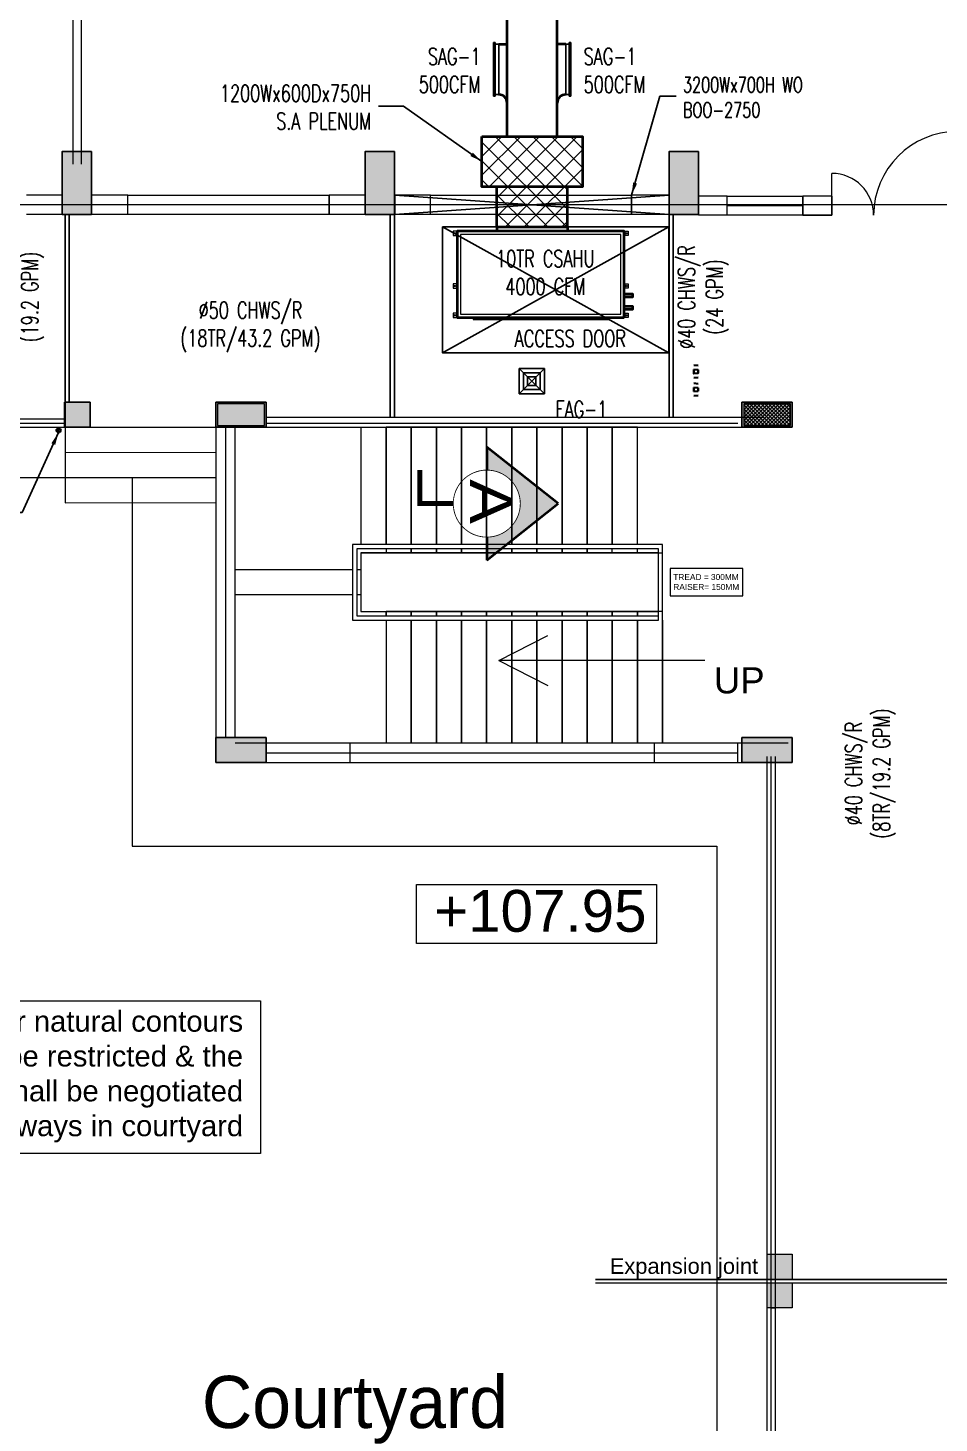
# Model space of a CAD drawing. Header units: millimetres. Extents: x -73373 to 66860, y 1067 to 86496.
# Drawn here: x -44344 to -33469, y 30600 to 47247 of the extents above; entities that cross this region are included whole.
import ezdxf

# ---------------------------------------------------------------- set-up
doc = ezdxf.new("R2010")
doc.units = ezdxf.units.MM
doc.header["$LTSCALE"] = 500
for name, pattern in [('1', [0]), ('CENTER2', [28.575, 19.05, -3.175, 3.175, -3.175]), ('DASHED', [19.05, 12.7, -6.35]), ('DASHED2', [0.375, 0.25, -0.125]), ('HIDDEN', [9.525, 6.35, -3.175]), ('HIDDEN2', [4.7625, 3.175, -1.5875])]:
    doc.linetypes.add(name, pattern=pattern)
doc.layers.get('0').update_dxf_attribs({"lineweight": 18})
for name, color, linetype, lineweight, true_color in [('100.VL-AC-DRAIN', 7, 'Continuous', 30, 0xcc6666), ('101.VL-AC-SA', 7, 'Continuous', 40, 0x7f9fff), ('102.VL-AC-SA_TXT', 7, 'Continuous', 20, 0x0099cc), ('130.VL-AC-CHW_S_S', 3, 'Continuous', 35, 0x00ff00), ('131.VL-AC-CHW-S_R', 7, 'HIDDEN', 35, 0x3f7f5f), ('132.VL-AC-CHW-S_TXT', 7, 'Continuous', 20, 0x007f3f), ('140.VL-AC-SECTION', 5, 'CENTER2', 40, 0x0000ff), ('601.VL-MEP-EQPT', 5, 'Continuous', 40, 0x0000ff), ('702.VL-RCP-AP', 1, 'Continuous', 25, 0xff0000), ('704.VL-RCP-RAT', 7, 'Continuous', 25, 0x0066cc), ('705.VL-RCP-SAT', 7, 'HIDDEN2', 25, 0x7fbfff), ('801.VL-BW-ACOSTIC', 7, 'Continuous', 13, 0x992600), ('_Annotations', 1, 'Continuous', 25, 0xff0000), ('COLUMN', 7, 'Continuous', 13, 0x848484), ('FURNIT', 7, 'Continuous', 13, 0x848484), ('STEPS', 7, 'Continuous', 13, 0x848484), ('STRUCTURES', 7, 'Continuous', 13, 0x848484), ('wall', 7, 'Continuous', 13, 0x848484), ('window', 7, 'Continuous', 13, 0x848484), ('window 2', 7, '1', 13, 0x848484)]:
    doc.layers.add(name, color=color, linetype=linetype, lineweight=lineweight, true_color=true_color)
doc.layers.add('cvl', color=7, linetype='Continuous')
doc.styles.add('QCADDimTextStyle', font='txt')
doc.styles.add('textstyle156', font='')
doc.styles.add('textstyle157', font='')
doc.styles.add('textstyle174', font='')
doc.styles.add('textstyle180', font='')
doc.styles.add('textstyle195', font='')
doc.styles.add('textstyle205', font='')
doc.styles.add('textstyle229', font='romans', dxfattribs={"width": 0.7})
doc.styles.add('textstyle233', font='romans', dxfattribs={"width": 0.7})
doc.styles.add('textstyle234', font='romans', dxfattribs={"width": 0.7})
doc.styles.add('textstyle271', font='romans', dxfattribs={"width": 0.7})
doc.styles.add('textstyle272', font='romans', dxfattribs={"width": 0.7})
doc.styles.add('textstyle273', font='romans', dxfattribs={"width": 0.7})
doc.styles.add('textstyle274', font='romans', dxfattribs={"width": 0.7})
doc.styles.add('textstyle286', font='romans', dxfattribs={"width": 0.7})
doc.styles.add('textstyle303', font='', dxfattribs={"width": 1.2})
doc.styles.add('textstyle305', font='romans', dxfattribs={"width": 0.7})
doc.styles.add('textstyle65', font='', dxfattribs={"width": 1.2})
doc.styles.add('textstyle87', font='romans', dxfattribs={"width": 0.7})
doc.styles.add('textstyle91', font='romans', dxfattribs={"width": 0.7})
doc.styles.get('textstyle156').set_extended_font_data('Swis721 BT')
doc.styles.get('textstyle157').set_extended_font_data('Swis721 BT')
doc.styles.get('textstyle174').set_extended_font_data('SuperFrench')
doc.styles.get('textstyle180').set_extended_font_data('Swis721 BT')
doc.styles.get('textstyle195').set_extended_font_data('Swis721 BT')
doc.styles.get('textstyle205').set_extended_font_data('Swis721 BT')
doc.styles.get('textstyle303').set_extended_font_data('Century Gothic')
doc.styles.get('textstyle65').set_extended_font_data('Century Gothic')
doc.dimstyles.new('QCADDimStyle', dxfattribs={"dimtxt": 200, "dimasz": 150, "dimexe": 50, "dimexo": 150, "dimgap": 40, "dimtad": 1, "dimtoh": 1, "dimdec": 4, "dimzin": 0, "dimdsep": 46, "dimtxsty": 'QCADDimTextStyle', "dimcen": 0.09, "dimadec": 0, "dimazin": 0, "dimtfac": 1, "dimtdec": 4, "dimtofl": 0, "dimtmove": 0, "dimatfit": 3, "dimfxl": 1, "dimtolj": 1, "dimtzin": 0, "dimarcsym": 0})

# ---------------------------------------------------------------- blocks, each defined once
blk = doc.blocks.new('A$C7364536D')
at = {"linetype": 'Continuous'}
blk.add_hatch(color=256, dxfattribs=at).paths.add_polyline_path([(750, 0), (750, 350), (0, 350), (0, 0)], flags=0)
at = {"layer": 'COLUMN', "linetype": 'Continuous', "lineweight": 25}
blk.add_lwpolyline([(750, 0), (750, 350), (0, 350), (0, 0)], close=True, dxfattribs=at)
blk = doc.blocks.new('A$C40F33A93')
at = {"linetype": 'Continuous', "true_color": 0x359cb1}
blk.add_hatch(color=135, dxfattribs=at).paths.add_polyline_path([(0, 300), (300, 300), (300, 0), (0, 0)], flags=0)
at = {"color": 135, "linetype": 'Continuous', "true_color": 0x359cb1}
blk.add_lwpolyline([(0, 300), (300, 300), (300, 0), (0, 0)], close=True, dxfattribs=at)
at = {"layer": 'COLUMN', "color": 135, "linetype": 'Continuous', "true_color": 0x359cb1}
blk.add_lwpolyline([(300, 0), (0, 0), (0, 300), (300, 300)], close=True, dxfattribs=at)
at = {"layer": 'wall', "color": 135, "linetype": 'Continuous', "true_color": 0x359cb1}
blk.add_line((40, 0), (100, 0), dxfattribs=at)
blk.add_line((40, 0), (100, 0), dxfattribs=at)
blk = doc.blocks.new('SAD12')
for p, q in [((150, 150), (-150, -150)), ((-150, 150), (150, -150))]:
    blk.add_line(p, q)
blk.add_lwpolyline([(-150, -150), (150, -150), (150, 150), (-150, 150)], close=True)
at = {"color": 5, "true_color": 0x0000ff}
for points in [[(-100, -100), (100, -100), (100, 100), (-100, 100)], [(-50, -50), (50, -50), (50, 50), (-50, 50)]]:
    blk.add_lwpolyline(points, close=True, dxfattribs=at)
blk = doc.blocks.new('10TR AHU')
at = {"lineweight": 9}
for points in [[(0, -50), (0, 0), (-50, 0), (-50, -50)], [(1991, -50), (1991, 0), (2041, 0), (2041, -50)], [(0, -680), (0, -630), (-50, -630), (-50, -680)], [(1991, -680), (1991, -630), (2041, -630), (2041, -680)], [(0, -1030), (0, -980), (-50, -980), (-50, -1030)], [(1991, -1030), (1991, -980), (2041, -980), (2041, -1030)]]:
    blk.add_lwpolyline(points, close=True, dxfattribs=at)
for points in [[(1991, -1030), (1991, 0), (0, 0), (0, -1030)], [(475, 0), (475, 50), (1315, 50), (1315, 0)], [(1991, -786), (1991, -746), (2091, -746), (2091, -786)], [(1991, -934), (1991, -894), (2091, -894), (2091, -934)]]:
    blk.add_lwpolyline(points, close=True)
at = {"lineweight": 5}
blk.add_lwpolyline([(1951, -990), (1951, -40), (40, -40), (40, -990)], close=True, dxfattribs=at)
at = {"color": 253, "lineweight": 5, "true_color": 0xadadad}
blk.add_lwpolyline([(1801, -1055), (1801, -1030), (190, -1030), (190, -1055)], close=True, dxfattribs=at)
at = {"lineweight": 9}
for centre in [(-25, -25), (2016, -25), (-25, -655), (2016, -655), (-25, -1005), (2016, -1005)]:
    blk.add_circle(centre, 9.49, dxfattribs=at)
blk = doc.blocks.new('ARROW')
h = blk.add_hatch(color=256)
edge = h.paths.add_edge_path(flags=0)
edge.add_line((4, 8), (6.74, 8))
edge.add_line((6.74, 8), (0, 16.52))
edge.add_line((0, 16.52), (-6.74, 8))
edge.add_line((-6.74, 8), (-4, 8))
edge.add_arc((0, 8), 4, 0, 180, ccw=False)
blk.add_lwpolyline([(4, 8), (6.74, 8), (0, 16.52), (-6.74, 8), (-4, 8)])
blk.add_lwpolyline([(-4, 8, 0.1, 0.1, 1), (4, 8, 0.1, 0.1, 1)], format="xyseb", close=True)
blk.add_lwpolyline([(0, 4, 0.6, 0.6, 0), (0, 0, 0.6, 0.6, 0), (-4, 0, 0.6, 0.6, 0)], format="xyseb")
at = {"style": 'textstyle65', "width": 1.2}
blk.add_attdef('A', (-2.91, 5.98), '', height=5, dxfattribs=at)

msp = doc.modelspace()

# ---------------------------------------------------------------- hatches: boundary and pattern name
at = {"layer": '801.VL-BW-ACOSTIC'}
h = msp.add_hatch(dxfattribs=at)
h.set_pattern_fill('ANSI37', color=256, scale=50, style=0, pattern_type=0)
h.paths.add_polyline_path([(-37725, 45952), (-38925, 45952), (-38925, 45352), (-37725, 45352)], flags=0)
h.paths.add_polyline_path([(-37905, 45352), (-38745, 45352), (-38745, 44872), (-37905, 44872)], flags=0)
at = {"layer": 'STRUCTURES', "linetype": 'Continuous', "lineweight": 13}
for points in [[(-42099, 42782), (-42100, 42482), (-41500, 42482), (-41499, 42782)], [(-35821, 42782), (-35822, 42482), (-35222, 42482), (-35221, 42782)], [(-42099, 38782), (-42100, 38482), (-41500, 38482), (-41499, 38782)], [(-35821, 38782), (-35822, 38482), (-35222, 38482), (-35221, 38782)]]:
    msp.add_hatch(color=256, dxfattribs=at).paths.add_polyline_path(points, flags=0)
h = msp.add_hatch(dxfattribs=at)
h.set_pattern_fill('ANSI37', color=256, scale=250, angle=180, style=0, pattern_type=0)
h.set_pattern_definition([(225, (1379258.304, -340642.458), (22.0970869, -22.0970869), []), (315, (1379258.304, -340642.458), (22.0970869, 22.0970869), [])])
h.paths.add_polyline_path([(-35801, 42762), (-35801, 42502), (-35241, 42502), (-35241, 42762)], flags=0)
at = {"layer": 'window', "lineweight": 13}
for points in [[(-43600, 42782), (-43900, 42782), (-43900, 42482), (-43600, 42482)], [(-35221, 32615), (-35521, 32615), (-35521, 32315), (-35221, 32315)], [(-35221, 32275), (-35521, 32275), (-35521, 31975), (-35221, 31975)]]:
    msp.add_hatch(color=256, dxfattribs=at).paths.add_polyline_path(points, flags=0)

# ---------------------------------------------------------------- linework, layer by layer
at = {"linetype": 'Continuous', "lineweight": 13}
for p, q in [((-43805, 45622), (-43805, 56882)), ((-43705, 45622), (-43705, 56882)), ((-34750, 45011), (-34750, 45511))]:
    msp.add_line(p, q, dxfattribs=at)
for centre, radius, start, end in [((-33250, 45011), 1000, 90, 180), ((-34750, 45011), 500, 0, 90)]:
    msp.add_arc(centre, radius, start, end, dxfattribs=at)
at = {"layer": '100.VL-AC-DRAIN', "color": 253, "true_color": 0xadadad}
msp.add_circle((-43978, 42444), 25.5, dxfattribs=at)
at = {"layer": '100.VL-AC-DRAIN'}
msp.add_circle((-43978, 42444), 12.5, dxfattribs=at)
at = {"layer": '101.VL-AC-SA'}
for p, q in [((-38625, 45952), (-38625, 56252)), ((-38025, 45952), (-38025, 56252)), ((-38725, 47052), (-38625, 47052)), ((-37925, 47052), (-38025, 47052)), ((-38745, 44872), (-38745, 45352)), ((-37905, 44872), (-37905, 45352))]:
    msp.add_line(p, q, dxfattribs=at)
msp.add_lwpolyline([(-38925, 45952), (-37725, 45952), (-37725, 45352), (-38925, 45352)], close=True, dxfattribs=at)
for centre, start, end in [((-38725, 46352), 0, 90), ((-37925, 46352), 90, 180)]:
    msp.add_arc(centre, 100, start, end, dxfattribs=at)
at = {"layer": '130.VL-AC-CHW_S_S', "color": 253, "true_color": 0xadadad}
for p, q in [((-36396, 43222), (-36346, 43217)), ((-36396, 43072), (-36346, 43077))]:
    msp.add_line(p, q, dxfattribs=at)
at = {"layer": '130.VL-AC-CHW_S_S'}
msp.add_lwpolyline([(-36396, 43172), (-36396, 43122), (-36346, 43127), (-36346, 43167)], close=True, dxfattribs=at)
at = {"layer": '131.VL-AC-CHW-S_R', "color": 253, "true_color": 0xadadad}
for p, q in [((-36396, 43007), (-36346, 43002)), ((-36396, 42857), (-36346, 42862))]:
    msp.add_line(p, q, dxfattribs=at)
at = {"layer": '131.VL-AC-CHW-S_R'}
msp.add_lwpolyline([(-36396, 42957), (-36396, 42907), (-36346, 42912), (-36346, 42952)], close=True, dxfattribs=at)
at = {"layer": '702.VL-RCP-AP'}
for p, q in [((-39396, 44872), (-36696, 43372)), ((-39396, 43372), (-36696, 44872))]:
    msp.add_line(p, q, dxfattribs=at)
msp.add_lwpolyline([(-39396, 44872), (-36696, 44872), (-36696, 43372), (-39396, 43372)], close=True, dxfattribs=at)
at = {"layer": '705.VL-RCP-SAT'}
for points in [[(-38765, 47072), (-38785, 47072), (-38785, 46432), (-38765, 46432)], [(-38725, 47052), (-38765, 47052), (-38765, 46452), (-38725, 46452)], [(-37925, 47052), (-37885, 47052), (-37885, 46452), (-37925, 46452)], [(-37885, 47072), (-37865, 47072), (-37865, 46432), (-37885, 46432)]]:
    msp.add_lwpolyline(points, close=True, dxfattribs=at)
at = {"layer": '_Annotations', "linetype": 'Continuous', "lineweight": 13}
for p, q in [((-43900, 42482), (-43900, 42182)), ((-43900, 42182), (-42100, 42183)), ((-43900, 42182), (-42100, 42183)), ((-43900, 42182), (-43900, 41882)), ((-43900, 42182), (-43900, 41882)), ((-43900, 41882), (-42100, 41883)), ((-43900, 41882), (-42100, 41883)), ((-43900, 41882), (-43900, 41582)), ((-43900, 41582), (-42100, 41583)), ((-43900, 41582), (-42100, 41583))]:
    msp.add_line(p, q, dxfattribs=at)
msp.add_lwpolyline([(-53321, 42482), (-42100, 42482), (-41500, 42482)], dxfattribs=at)
msp.add_lwpolyline([(-53321, 42482), (-42100, 42482), (-41500, 42482)], dxfattribs=at)
at = {"layer": 'cvl'}
for p, q in [((-43900, 45022), (-43900, 42782)), ((-43850, 45022), (-43850, 42782)), ((-40019, 45022), (-40019, 42597)), ((-39969, 45022), (-39969, 42597)), ((-36692, 45022), (-36692, 42597)), ((-36642, 45022), (-36642, 42597))]:
    msp.add_line(p, q, dxfattribs=at)
at = {"layer": 'cvl', "linetype": 'DASHED'}
msp.add_lwpolyline([(-39964, 45252), (-39964, 45022), (-36692, 45252), (-36692, 45022)], close=True, dxfattribs=at)
at = {"layer": 'FURNIT', "linetype": 'Continuous', "lineweight": 13}
msp.add_line((-34750, 45011), (-35096, 45011), dxfattribs=at)
msp.add_lwpolyline([(-39704, 37027), (-36840, 37027), (-36840, 36321), (-39704, 36321)], close=True, dxfattribs=at)
at = {"layer": 'STEPS', "linetype": 'Continuous', "lineweight": 13}
for p, q in [((-33020, 32315), (-37568, 32315)), ((-37568, 32315), (-20270, 32315)), ((-37568, 32275), (-20270, 32275))]:
    msp.add_line(p, q, dxfattribs=at)
msp.add_lwpolyline([(-47305, 35637), (-41566, 35637), (-41566, 33816), (-47305, 33816)], close=True, dxfattribs=at)
at = {"layer": 'STRUCTURES', "linetype": 'Continuous', "lineweight": 13}
for points in [[(-42099, 42482), (-41499, 42482), (-41499, 42782), (-42099, 42782)], [(-42099, 42782), (-42099, 42482), (-41499, 42482), (-41499, 42782)], [(-42079, 42762), (-42079, 42502), (-41519, 42502), (-41519, 42762)], [(-35821, 42782), (-35821, 42482), (-35221, 42482), (-35221, 42782)], [(-35821, 42482), (-35221, 42482), (-35221, 42782), (-35821, 42782)], [(-35821, 42782), (-35821, 42482), (-35221, 42482), (-35221, 42782)], [(-35801, 42762), (-35801, 42502), (-35241, 42502), (-35241, 42762)], [(-35801, 42762), (-35801, 42502), (-35241, 42502), (-35241, 42762)], [(-42099, 38782), (-42099, 38482), (-41499, 38482), (-41499, 38782)], [(-42099, 38482), (-41499, 38482), (-41499, 38782), (-42099, 38782)], [(-42099, 38782), (-42099, 38482), (-41499, 38482), (-41499, 38782)], [(-35821, 38782), (-35821, 38482), (-35221, 38482), (-35221, 38782)], [(-35821, 38782), (-35821, 38482), (-35221, 38482), (-35221, 38782)], [(-35821, 38482), (-35221, 38482), (-35221, 38782), (-35821, 38782)], [(-35821, 38782), (-35821, 38482), (-35221, 38482), (-35221, 38782)]]:
    msp.add_lwpolyline(points, close=True, dxfattribs=at)
for points in [[(-42099, 42782), (-41499, 42782), (-41499, 42482), (-42099, 42482), (-42099, 42782)], [(-35821, 42782), (-35221, 42782), (-35221, 42482), (-35821, 42482), (-35821, 42782)], [(-35821, 42782), (-35221, 42782), (-35221, 42482), (-35821, 42482), (-35821, 42782)], [(-42099, 38782), (-41499, 38782), (-41499, 38482), (-42099, 38482), (-42099, 38782)], [(-42099, 38782), (-41499, 38782), (-41499, 38482), (-42099, 38482), (-42099, 38782)], [(-35821, 38782), (-35221, 38782), (-35221, 38482), (-35821, 38482), (-35821, 38782)], [(-35821, 38782), (-35221, 38782), (-35221, 38482), (-35821, 38482), (-35821, 38782)], [(-35821, 38782), (-35221, 38782), (-35221, 38482), (-35821, 38482), (-35821, 38782)]]:
    msp.add_lwpolyline(points, dxfattribs=at)
at = {"layer": 'wall', "linetype": 'HIDDEN', "lineweight": 13, "ltscale": 1250}
for p, q in [((-33120, 45137), (-53410, 45137)), ((-41984, 42482), (-41984, 42132)), ((-41984, 42482), (-41984, 38782)), ((-35569, 42597), (-41499, 42597)), ((-40499, 38597), (-36869, 38597))]:
    msp.add_line(p, q, dxfattribs=at)
at = {"layer": 'wall', "linetype": 'Continuous', "lineweight": 13}
for p, q in [((-43936, 45252), (-44362, 45252)), ((-43150, 45252), (-43586, 45252)), ((-43150, 45022), (-43150, 45252)), ((-40750, 45022), (-40750, 45252)), ((-40319, 45252), (-40750, 45252)), ((-39538, 45252), (-39969, 45252)), ((-39538, 45022), (-39538, 45252)), ((-37138, 45022), (-37138, 45252)), ((-36692, 45252), (-37138, 45252)), ((-35996, 45241), (-36342, 45241)), ((-35996, 45011), (-35996, 45241)), ((-34750, 45241), (-35096, 45241)), ((-35096, 45011), (-35096, 45241)), ((-34750, 45241), (-34750, 45011)), ((-43936, 45022), (-44362, 45022)), ((-43655, 45022), (-43755, 45022)), ((-43150, 45022), (-43586, 45022)), ((-40319, 45022), (-40750, 45022)), ((-39538, 45022), (-39969, 45022)), ((-36692, 45022), (-37138, 45022)), ((-35996, 45011), (-36342, 45011)), ((-42099, 42712), (-42099, 42132)), ((-53361, 42582), (-43900, 42582)), ((-53361, 42532), (-43900, 42532)), ((-53021, 42482), (-43900, 42482)), ((-43900, 42482), (-43900, 42582)), ((-42099, 42482), (-42099, 38782)), ((-41869, 38782), (-41869, 42482)), ((-40369, 40982), (-37069, 40982, 0)), ((-40369, 40982), (-36819, 40982, 0)), ((-36819, 40182), (-36819, 41032, 0)), ((-36769, 40182), (-36769, 41084)), ((-40369, 40282), (-36819, 40282, 0)), ((-40369, 40282), (-36819, 40282)), ((-36819, 40282, 0), (-38870, 40282, 0)), ((-38725, 39698), (-38138, 39997)), ((-36264, 39698), (-38725, 39698)), ((-38725, 39698), (-38138, 39400)), ((-42099, 38782), (-42099, 38552)), ((-37069, 38712), (-41869, 38712)), ((-35269, 38712), (-41869, 38712)), ((-41499, 38482), (-35781, 38482)), ((-35521, 29775), (-35521, 38552)), ((-35471, 29775), (-35471, 38552)), ((-35421, 29775), (-35421, 38552))]:
    msp.add_line(p, q, dxfattribs=at)
at = {"layer": 'wall', "linetype": 'DASHED2', "lineweight": 13, "ltscale": 700}
for p, q in [((-41869, 42482), (-35269, 42482)), ((-41499, 42532, 0), (-35869, 42532, 0)), ((-40069, 41082), (-40069, 42482)), ((-40069, 42482), (-40069, 41082)), ((-40469, 40782), (-41869, 40782)), ((-40469, 40482), (-41869, 40482))]:
    msp.add_line(p, q, dxfattribs=at)
at = {"layer": 'wall', "linetype": 'HIDDEN', "lineweight": 13, "ltscale": 700}
for p, q in [((-40069, 41032), (-40069, 40982)), ((-40369, 40782), (-40419, 40782)), ((-40369, 40482), (-40419, 40482)), ((-40069, 40232), (-40069, 40282))]:
    msp.add_line(p, q, dxfattribs=at)
at = {"layer": 'wall', "linetype": 'Continuous', "lineweight": 13}
for points in [[(-43400, 45252), (-43586, 45252)], [(-35096, 45011), (-34750, 45011)], [(-37069, 40982), (-36769, 40982), (-36769, 41032)], [(-38869, 38712), (-38869, 40182)], [(-38869, 40182), (-38869, 38712)], [(-38569, 38712), (-38569, 40182)], [(-38569, 40182), (-38569, 38712)], [(-38269, 38712), (-38269, 40182)], [(-38269, 40182), (-38269, 38712)], [(-37969, 38712), (-37969, 40182)], [(-37969, 40182), (-37969, 38712)], [(-37669, 38712), (-37669, 40182)], [(-37669, 40182), (-37669, 38712)], [(-37369, 38712), (-37369, 40182)], [(-37369, 40182), (-37369, 38712)], [(-37069, 38712), (-37069, 40182)], [(-37069, 40182), (-37069, 38712)], [(-36769, 40232), (-36769, 40282)], [(-36769, 38712), (-36769, 40182)], [(-36769, 40182), (-36769, 38712)]]:
    msp.add_lwpolyline(points, dxfattribs=at)
for points in [[(-43900, 42482), (-43600, 42482), (-43600, 42782), (-43900, 42782)], [(-43900, 42482), (-43600, 42482), (-43600, 42782), (-43900, 42782)], [(-42099, 38482), (-41499, 38482), (-41499, 38782), (-42099, 38782)]]:
    msp.add_lwpolyline(points, close=True, dxfattribs=at)
at = {"layer": 'wall', "linetype": 'DASHED2', "lineweight": 13, "ltscale": 700}
for points in [[(-40369, 42482), (-40369, 41082)], [(-39769, 41082), (-39769, 42482), (-40069, 42482), (-40069, 41082)], [(-39469, 41082), (-39469, 42482), (-39769, 42482), (-39769, 41082)], [(-39169, 41082), (-39169, 42482), (-39469, 42482), (-39469, 41082)], [(-38869, 41082), (-38869, 42482), (-39169, 42482), (-39169, 41082)], [(-38569, 41082), (-38569, 42482), (-38869, 42482), (-38869, 41082)], [(-38269, 41082), (-38269, 42482), (-38569, 42482), (-38569, 41082)], [(-37969, 41082), (-37969, 42482), (-38269, 42482), (-38269, 41082)], [(-37669, 41082), (-37669, 42482), (-37969, 42482), (-37969, 41082)], [(-37369, 41082), (-37369, 42482), (-37669, 42482), (-37669, 41082)], [(-37069, 41082), (-37069, 42482), (-37369, 42482), (-37369, 41082)], [(-40069, 40182), (-40069, 38712)], [(-39769, 38712), (-39769, 40182)], [(-39769, 40182), (-39769, 38712)], [(-39469, 38712), (-39469, 40182)], [(-39469, 40182), (-39469, 38712)], [(-39169, 38712), (-39169, 40182)], [(-39169, 40182), (-39169, 38712)]]:
    msp.add_lwpolyline(points, dxfattribs=at)
at = {"layer": 'wall', "linetype": 'DASHED', "lineweight": 13, "ltscale": 50}
msp.add_lwpolyline([(-43099, 41882), (-43099, 37482), (-36121, 37482), (-36121, 29175), (-29620, 29175), (-29620, 22841), (-39183, 22840), (-39183, 25342), (-52759, 25342), (-52759, 41882)], close=True, dxfattribs=at)
at = {"layer": 'wall', "linetype": 'Continuous', "lineweight": 13, "elevation": 0}
for points in [[(-36769, 41082), (-40469, 41082), (-40469, 40182), (-36819, 40182)], [(-36819, 41032), (-40419, 41032), (-40419, 40232), (-36819, 40232)], [(-36819, 40982), (-40369, 40982), (-40369, 40282), (-36819, 40282)]]:
    msp.add_lwpolyline(points, dxfattribs=at)
at = {"layer": 'wall', "linetype": 'HIDDEN', "lineweight": 13, "ltscale": 700}
for points in [[(-40069, 40982), (-39769, 40982), (-39769, 41032)], [(-40069, 41032), (-40069, 40982)], [(-39769, 40982), (-39469, 40982), (-39469, 41032)], [(-39769, 41032), (-39769, 40982)], [(-39469, 40982), (-39169, 40982), (-39169, 41032)], [(-39469, 41032), (-39469, 40982)], [(-39169, 40982), (-38869, 40982), (-38869, 41032)], [(-39169, 41032), (-39169, 40982)], [(-38869, 40982), (-38569, 40982), (-38569, 41032)], [(-38869, 41032), (-38869, 40982)], [(-38569, 40982), (-38269, 40982), (-38269, 41032)], [(-38569, 41032), (-38569, 40982)], [(-38269, 40982), (-37969, 40982), (-37969, 41032)], [(-38269, 41032), (-38269, 40982)], [(-37969, 40982), (-37669, 40982), (-37669, 41032)], [(-37969, 41032), (-37969, 40982)], [(-37669, 40982), (-37369, 40982), (-37369, 41032)], [(-37669, 41032), (-37669, 40982)], [(-37369, 40982), (-37069, 40982), (-37069, 41032)], [(-39769, 40232), (-39769, 40282), (-40069, 40282), (-40069, 40232)], [(-39469, 40232), (-39469, 40282), (-39769, 40282), (-39769, 40232)], [(-39169, 40232), (-39169, 40282), (-39469, 40282), (-39469, 40232)], [(-38869, 40232), (-38869, 40282), (-39169, 40282), (-39169, 40232)], [(-38569, 40232), (-38569, 40282), (-38869, 40282), (-38869, 40232)], [(-38269, 40232), (-38269, 40282), (-38569, 40282), (-38569, 40232)], [(-37969, 40232), (-37969, 40282), (-38269, 40282), (-38269, 40232)], [(-37669, 40232), (-37669, 40282), (-37969, 40282), (-37969, 40232)], [(-37369, 40232), (-37369, 40282), (-37669, 40282), (-37669, 40232)], [(-37069, 40232), (-37069, 40282), (-37369, 40282), (-37369, 40232)], [(-36819, 40282), (-37069, 40282), (-37069, 40232)], [(-36769, 40232), (-36769, 40282), (-37069, 40282), (-37069, 40232)]]:
    msp.add_lwpolyline(points, dxfattribs=at)
at = {"layer": 'wall', "linetype": 'Continuous', "lineweight": 13, "elevation": 0}
msp.add_lwpolyline([(-35812, 40795), (-36680, 40795), (-36680, 40472), (-35812, 40472)], close=True, dxfattribs=at)
at = {"layer": 'window', "lineweight": 13, "ltscale": 1000}
msp.add_line((-35096, 45126), (-35996, 45126), dxfattribs=at)
msp.add_lwpolyline([(-35996, 45241), (-35096, 45241), (-35096, 45011), (-35996, 45011), (-35996, 45241)], dxfattribs=at)
at = {"layer": 'window 2', "lineweight": 13}
for p, q in [((-40750, 45137), (-43150, 45137)), ((-37138, 45137), (-39538, 45137)), ((-41499, 38597), (-40499, 38597)), ((-36869, 38597), (-35869, 38597))]:
    msp.add_line(p, q, dxfattribs=at)
for points in [[(-40750, 45252), (-40750, 45022), (-43150, 45022), (-43150, 45252), (-40750, 45252)], [(-37138, 45252), (-37138, 45022), (-39538, 45022), (-39538, 45252), (-37138, 45252)], [(-41499, 38712), (-41499, 38482), (-40499, 38482), (-40499, 38712), (-41499, 38712)], [(-36869, 38712), (-36869, 38482), (-35869, 38482), (-35869, 38712), (-36869, 38712)]]:
    msp.add_lwpolyline(points, dxfattribs=at)

# ---------------------------------------------------------------- block references
at = {"layer": '140.VL-AC-SECTION'}
ref = msp.add_blockref('ARROW', (-39667, 41571), dxfattribs=dict(at, xscale=100, yscale=100, zscale=100, rotation=270))
ref.add_attrib('A', 'A', (-39069, 41863), dxfattribs={"layer": '0', "height": 500, "rotation": 270, "style": 'textstyle303', "width": 1.2})
at = {"layer": '601.VL-MEP-EQPT'}
msp.add_blockref('10TR AHU', (-39219, 44822), dxfattribs=at)
at = {"layer": '704.VL-RCP-RAT'}
msp.add_blockref('SAD12', (-38330, 43032), dxfattribs=at)
at = {"layer": 'STRUCTURES', "linetype": 'Continuous', "lineweight": 13, "rotation": 90}
for p in [(-43586, 45022), (-39969, 45022), (-36342, 45022)]:
    msp.add_blockref('A$C7364536D', p, dxfattribs=at)
at = {"layer": 'STRUCTURES', "linetype": 'Continuous', "lineweight": 13}
for p in [(-43906, 42482), (-43900, 42482), (-35521, 32315), (-35521, 31975)]:
    msp.add_blockref('A$C40F33A93', p, dxfattribs=at)

# ---------------------------------------------------------------- texts
at = {"lineweight": 13, "insert": (-42267, 31163, -37315), "char_height": 622.2, "width": 23168.87, "attachment_point": 1, "style": 'textstyle174'}
msp.add_mtext('Courtyard', dxfattribs=at)
at = {"layer": '102.VL-AC-SA_TXT', "char_height": 200}
for s, insert, width, attachment_point, style in [('SAG-1\\P500CFM', (-38940, 47006), 1163, 3, 'textstyle91'), ('SAG-1\\P500CFM', (-37710, 47006), 1163, 1, 'textstyle87'), ('\\pxqr;1200Wx600Dx750H S.A PLENUM', (-42295, 46567), 2049.69, 1, 'textstyle286')]:
    msp.add_mtext(s, dxfattribs=dict(at, insert=insert, width=width, attachment_point=attachment_point, style=style))
at = {"layer": '132.VL-AC-CHW-S_TXT', "char_height": 200, "attachment_point": 1, "rotation": 90}
for s, insert, width, style in [('\\pxqc;%%C40 CHWS/R\\P(19.2 GPM)', (-44755, 43315), 1441, 'textstyle274'), ('\\pxqc;%%C40 CHWS/R\\P(24 GPM)', (-36584, 43315), 1441, 'textstyle273'), ('\\pxqc;%%C40 CHWS/R\\P(8TR/19.2 GPM)', (-34589, 37387), 1924.95, 'textstyle271')]:
    msp.add_mtext(s, dxfattribs=dict(at, insert=insert, width=width, style=style))
at = {"layer": '132.VL-AC-CHW-S_TXT', "insert": (-42644, 43979), "char_height": 200, "width": 1913.81, "attachment_point": 1, "style": 'textstyle272'}
msp.add_mtext('\\pxqc;%%C50 CHWS/R\\P(18TR/43.2 GPM)', dxfattribs=at)
at = {"layer": '601.VL-MEP-EQPT', "color": 7, "lineweight": 15, "insert": (-38872, 44594), "char_height": 200, "width": 1409, "attachment_point": 1, "style": 'textstyle229'}
msp.add_mtext('\\pxqc;{\\Fromand|c0;10TR CSAHU\\P4000 CFM}', dxfattribs=at)
at = {"layer": '702.VL-RCP-AP', "style": 'textstyle233', "width": 0.7}
msp.add_text('ACCESS DOOR', height=200, dxfattribs=at).set_placement((-38533, 43442))
at = {"layer": '704.VL-RCP-RAT', "style": 'textstyle234', "width": 0.7}
msp.add_text('FAG-1', height=200, dxfattribs=at).set_placement((-38046, 42596))
at = {"layer": 'cvl', "insert": (-36525, 46658), "char_height": 180, "width": 1781.32, "attachment_point": 1, "style": 'textstyle305'}
msp.add_mtext('3200Wx700H WO\\PBOO-2750', dxfattribs=at)
at = {"layer": 'wall', "linetype": 'Continuous', "lineweight": 13}
for s, insert, char_height, width, attachment_point, style in [('TREAD = 300MM\\PRAISER= 150MM', (-36641, 40540), 71.11, 866.03, 7, 'textstyle157'), ('UP', (-36156, 39302, -265), 311.7, 617.49, 7, 'textstyle156'), ('+107.95', (-36960, 36455), 498.6, 11132.19, 9, 'textstyle195'), ('As per natural contours\\Pthe steps shall be restricted & the remaining level shall be negotiated with pathways in courtyard', (-41775, 33948), 249.32, 5566.1, 9, 'textstyle180'), ('Expansion joint', (-35628, 32324), 186.99, 8349.14, 9, 'textstyle205')]:
    msp.add_mtext(s, dxfattribs=dict(at, insert=insert, char_height=char_height, width=width, attachment_point=attachment_point, style=style))

# ---------------------------------------------------------------- leaders
at = {"layer": '100.VL-AC-DRAIN'}
msp.add_leader([(-43978, 42418), (-44413, 41465), (-44724, 41465)], dimstyle='QCADDimStyle', dxfattribs=at)
at = {"layer": '102.VL-AC-SA_TXT'}
msp.add_leader([(-38925, 45652), (-39862, 46312), (-40161, 46312)], dimstyle='QCADDimStyle', dxfattribs=at)
at = {"layer": 'cvl'}
msp.add_leader([(-37138, 45252), (-36801, 46433), (-36606, 46433)], dimstyle='QCADDimStyle', dxfattribs=at)

doc.saveas('drawing.dxf')
